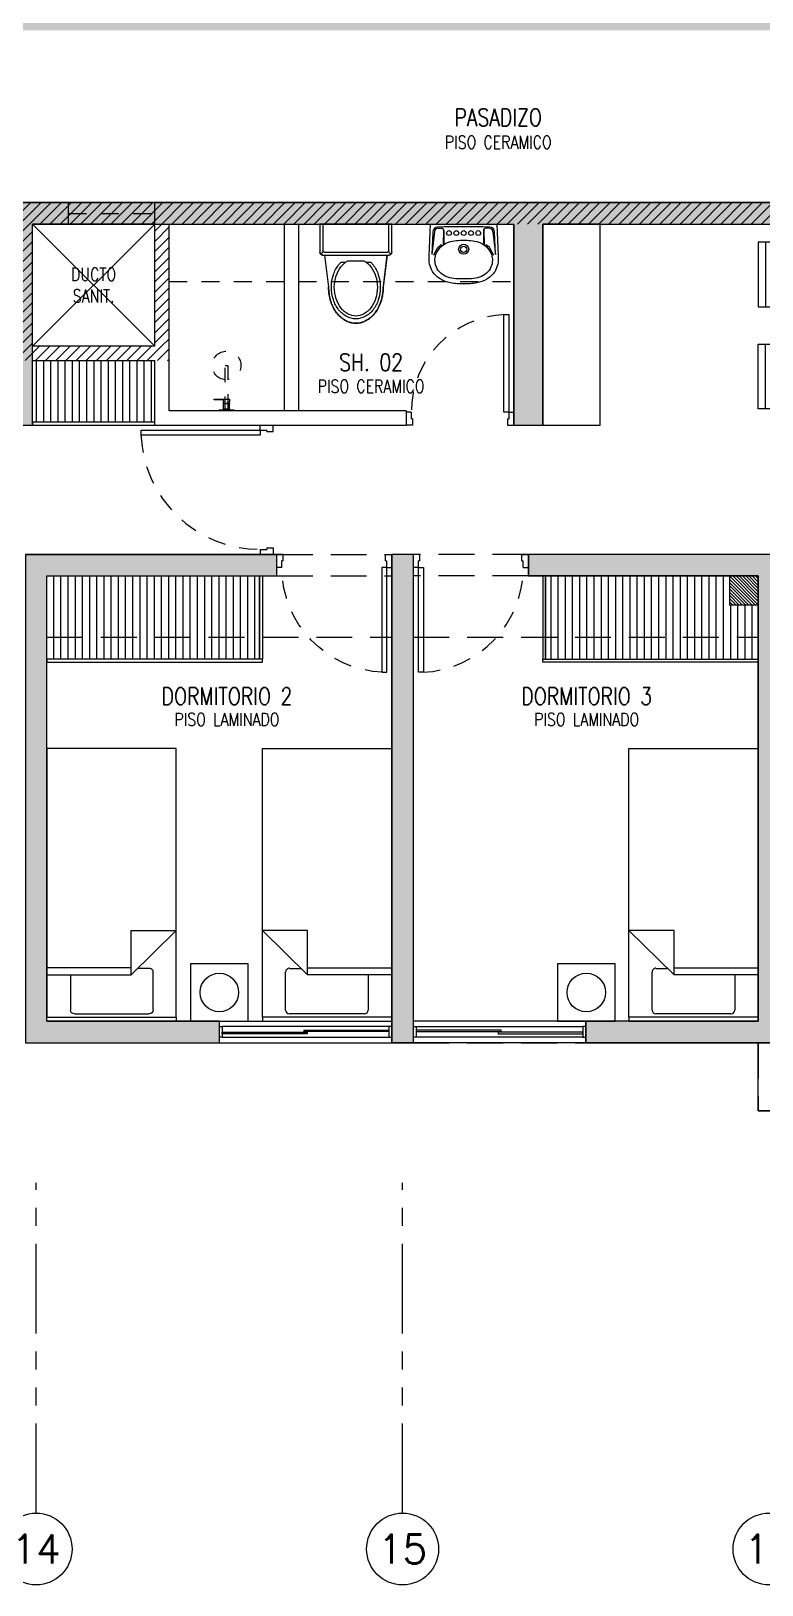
# Model space of a CAD drawing. Header units: millimetres. Extents: x 3765 to 3833, y 1327 to 1657.
# Drawn here: x 3798.36 to 3803.45, y 1403.44 to 1414.26 of the extents above; entities that cross this region are included whole.
import ezdxf
from ezdxf.enums import TextEntityAlignment as Align

# ---------------------------------------------------------------- set-up
doc = ezdxf.new("R2010")
doc.units = ezdxf.units.MM
for name, pattern in [('HIDDEN', [0.375, 0.25, -0.125]), ('HIDDEN2', [0.1875, 0.125, -0.0625]), ('PHANTOM', [63.5, 31.75, -6.35, 6.35, -6.35, 6.35, -6.35]), ('PHANTOM2', [1.25, 0.625, -0.125, 0.125, -0.125, 0.125, -0.125]), ('X-REF_DP_Arquitectura$0$HIDDEN', [0.375, 0.25, -0.125])]:
    doc.linetypes.add(name, pattern=pattern)
doc.layers.get('0').update_dxf_attribs({"color": 251, "lineweight": 9})
for name, color, linetype, lineweight in [('A-EJES', 251, 'PHANTOM', 13), ('A-HATCH', 251, 'Continuous', 13), ('A-LINEAS', 251, 'Continuous', 13), ('A-MOBILIARIO', 251, 'Continuous', 13), ('A-MURO BAJO', 251, 'Continuous', 13), ('A-MUROS', 251, 'Continuous', 13), ('A-PROYECCIONES', 251, 'HIDDEN2', 13), ('A-SANITARIOS', 251, 'Continuous', 13), ('A-TEXTO-ACABADO PISO', 251, 'Continuous', 13), ('A-TEXTO-AMBIENTE', 251, 'Continuous', 13), ('A_20_Estructuras', 251, 'Continuous', 13), ('A_50_TextoAmbiente', 251, 'Continuous', 13), ('A_50_TextoIndicaciones', 251, 'Continuous', 13), ('A_50_Vigas', 251, 'X-REF_DP_Arquitectura$0$HIDDEN', 13), ('A_60_HatchEstructuras', 251, 'Continuous', 13), ('DLP_MOBILIARIO FIJO', 251, 'Continuous', 13), ('MURO CF 120', 251, 'Continuous', 13), ('MURO CF 60', 251, 'Continuous', 13)]:
    doc.layers.add(name, color=color, linetype=linetype, lineweight=lineweight)
doc.styles.add('ROMANS', font='romans.shx', dxfattribs={"width": 0.8})
pattern_1 = [(45, (-21.67, -43.67528), (-0.03535534, 0.03535534), [])]

# ---------------------------------------------------------------- blocks, each defined once
blk = doc.blocks.new('EF-P112')
at = {"layer": 'A_60_HatchEstructuras'}
h = blk.add_hatch(color=256, dxfattribs=at)
h.dxf.hatch_style = 1
h.paths.add_polyline_path([(-19.25, -4.775), (-21.445, -4.775), (-21.445, -4.925), (-21.1, -4.925), (-21.1, -6.325), (-11.7, -6.325), (-11.7, -6.175), (-15.25, -6.175), (-15.25, -4.775), (-15.45, -4.775), (-15.45, -6.175), (-18.35, -6.175), (-18.35, -4.775), (-18.5, -4.775), (-18.5, -6.175), (-20.9, -6.175), (-20.9, -4.925), (-19.25, -4.925)])
h.paths.add_polyline_path([(-21.47, -7.675), (-18.95, -7.675), (-18.95, -9.075), (-18.8, -9.075), (-18.8, -7.675), (-15.45, -7.675), (-15.45, -9.075), (-15.25, -9.075), (-15.25, -7.675), (-11.7, -7.675), (-11.7, -7.525), (-21.67, -7.525), (-21.67, -9.075), (-19.7, -9.075), (-19.7, -8.925), (-21.47, -8.925)])
h = blk.add_hatch(color=256, dxfattribs=at)
h.dxf.hatch_style = 1
h.paths.add_polyline_path([(-17.1, -9.975), (-18.85, -9.975), (-18.85, -13.375), (-17.5, -13.375), (-17.5, -13.225), (-18.7, -13.225), (-18.7, -10.125), (-17.1, -10.125)])
h.paths.add_polyline_path([(-16.15, -9.975), (-16.3, -9.975), (-16.3, -13.375), (-16.15, -13.375)])
h.paths.add_polyline_path([(-13.6, -9.975), (-15.35, -9.975), (-15.35, -10.125), (-13.75, -10.125), (-13.75, -13.225), (-14.95, -13.225), (-14.95, -13.375), (-13.6, -13.375)])
at = {"layer": 'A_20_Estructuras'}
for points in [[(-21.47, -7.675), (-18.95, -7.675), (-18.95, -9.075), (-18.8, -9.075), (-18.8, -7.675), (-15.45, -7.675), (-15.45, -9.075), (-15.25, -9.075), (-15.25, -7.675), (-11.7, -7.675), (-11.7, -7.525), (-21.67, -7.525), (-21.67, -9.075), (-19.7, -9.075), (-19.7, -8.925), (-21.47, -8.925)], [(-17.1, -9.975), (-18.85, -9.975), (-18.85, -13.375), (-17.5, -13.375), (-17.5, -13.225), (-18.7, -13.225), (-18.7, -10.125), (-17.1, -10.125)], [(-16.15, -9.975), (-16.3, -9.975), (-16.3, -13.375), (-16.15, -13.375)], [(-13.6, -9.975), (-15.35, -9.975), (-15.35, -10.125), (-13.75, -10.125), (-13.75, -13.225), (-14.95, -13.225), (-14.95, -13.375), (-13.6, -13.375)]]:
    blk.add_lwpolyline(points, close=True, dxfattribs=at)
at = {"layer": 'A_20_Estructuras', "elevation": 0}
for points in [[(-18.55, -7.675), (-18.55, -7.525)], [(-17.95, -7.675), (-17.95, -7.525)]]:
    blk.add_lwpolyline(points, dxfattribs=at)
at = {"layer": 'A_20_Estructuras', "linetype": 'HIDDEN', "ltscale": 0.5, "elevation": 0}
blk.add_lwpolyline([(-18.55, -7.6), (-17.95, -7.6)], dxfattribs=at)
at = {"layer": 'A_50_Vigas'}
for p, q in [((-16.15, -10.55), (-13.75, -10.55)), ((-17.5, -13.375), (-16.3, -13.375)), ((-16.15, -13.375), (-14.95, -13.375))]:
    blk.add_line(p, q, dxfattribs=at)
at = {"layer": 'A_50_Vigas', "elevation": 0}
for points in [[(-17.95, -8.525), (-17.95, -7.675)], [(-17.95, -8.525), (-18.8, -8.525)]]:
    blk.add_lwpolyline(points, dxfattribs=at)
at = {"layer": 'A_50_Vigas'}
for points in [[(-17.1, -9.975), (-16.3, -9.975)], [(-15.35, -9.975), (-16.15, -9.975)], [(-17.1, -10.125), (-16.3, -10.125)], [(-15.35, -10.125), (-16.15, -10.125)], [(-18.7, -10.55), (-16.3, -10.55)], [(-13.75, -13.375), (-13.75, -13.85), (-10.8, -13.85)]]:
    blk.add_lwpolyline(points, dxfattribs=at)
blk = doc.blocks.new('TEXTO AMBIENTES P10')
at = {"layer": 'A-TEXTO-ACABADO PISO', "char_height": 0.09, "attachment_point": 2, "rotation": 360, "style": 'ROMANS'}
for s, insert in [('PISO CERAMICO', (31.791, -7.06, 0)), ('PISO CERAMICO', (30.906, -8.759)), ('PISO LAMINADO', (29.903, -11.079)), ('PISO LAMINADO', (32.406, -11.079))]:
    blk.add_mtext_dynamic_manual_height_columns(s, width=1.20225, gutter_width=12.5, heights=[0], dxfattribs=dict(at, insert=insert))
at = {"layer": 'A-TEXTO-AMBIENTE', "style": 'ROMANS', "width": 0.8}
for s, p in [('PASADIZO', (31.79, -6.992, 0)), ('SH. 02', (30.906, -8.697, 0)), ('DORMITORIO 2', (29.903, -11.022, 0)), ('DORMITORIO 3', (32.406, -11.022, 0))]:
    blk.add_text(s, height=0.12, dxfattribs=at).set_placement(p, align=Align.CENTER)
blk = doc.blocks.new('Ejes_Torre C')
at = {"layer": 'A-EJES', "linetype": 'PHANTOM2'}
for points in [[(29.925, -2.8), (29.925, -0.5)], [(32.475, -2.8), (32.475, -0.5)]]:
    blk.add_lwpolyline(points, dxfattribs=at)
at = {"layer": 'A-EJES', "linetype": 'Continuous'}
for centre in [(29.925, -3.05), (32.475, -3.05), (35.025, -3.05)]:
    blk.add_circle(centre, 0.25, dxfattribs=at)
at = {"layer": 'A-EJES', "linetype": 'Continuous', "style": 'ROMANS'}
for s, p in [('14', (29.925, -3.05)), ('15', (32.475, -3.05)), ('16', (35.025, -3.05))]:
    blk.add_text(s, height=0.2, dxfattribs=at).set_placement(p, align=Align.MIDDLE_CENTER)
blk = doc.blocks.new('TEXTO DUCTOS PT')
at = {"layer": 'A_50_TextoIndicaciones', "insert": (28.975, -8.1, 0), "char_height": 0.09, "width": 0.4157, "attachment_point": 5, "style": 'ROMANS'}
blk.add_mtext('\\pxsm1,t16;DUCTO SANIT.', dxfattribs=at)
blk = doc.blocks.new('ducha marsano')
at = {"linetype": 'HIDDEN2', "ltscale": 0.5, "extrusion": (-4.9425e-10, -7.91123e-10, -1)}
for p, q in [((-0.01, 0), (0.01, 0)), ((0.01, 0), (0.01, -0.316)), ((-0.02, -0.08), (-0.02, -0.06)), ((0.021, -0.082), (-0.019, -0.082)), ((-0.015, -0.058), (-0.016, -0.058)), ((-0.01, -0.316), (-0.01, 0)), ((0.022, -0.052), (0, -0.052)), ((0.025, -0.082), (0.021, -0.082)), ((0.022, -0.052), (0.022, -0.063)), ((0.022, -0.068), (0.022, -0.077)), ((0.022, -0.077), (0.025, -0.077)), ((0.025, -0.077), (0.077, -0.077)), ((0.077, -0.082), (0.025, -0.082)), ((0.077, -0.077), (0.082, -0.077)), ((0.082, -0.082), (0.077, -0.082)), ((0.082, -0.077), (0.084, -0.077)), ((0.082, -0.077), (0.082, -0.077)), ((0.084, -0.082), (0.082, -0.082)), ((0.082, -0.082), (0.082, -0.082)), ((0.086, -0.078), (0.086, -0.08)), ((0.01, -0.316), (-0.01, -0.316))]:
    blk.add_line(p, q, dxfattribs=at)
for centre, radius, start, end in [((0.019, -0.08), 0.0015, 270, 360), ((0, -0.046), 0.02, 323.9581, 354.9298), ((0, -0.046), 0.02, 185.0702, 195.2705), ((-0.084, -0.078), 0.0015, 90, 180), ((-0.084, -0.08), 0.0015, 180, 270), ((0, -0.316), 0.1, 95.7392, 84.2608)]:
    blk.add_arc(centre, radius, start, end, dxfattribs=at)
at = {"linetype": 'HIDDEN2', "ltscale": 0.5, "extrusion": (-4.94252e-10, -7.91124e-10, -1)}
blk.add_ellipse((0, -0.052), major_axis=(-0.0225, -0.0095), ratio=0.001448, start_param=0.425436, end_param=1.567366, dxfattribs=at)
at = {"linetype": 'HIDDEN2', "ltscale": 0.5}
for points, degree in [([(-0.031, 0), (0, 0), (0.03, 0)], 2), ([(0.03, 0), (0.041, 0), (0.052, 0)], 2), ([(0.052, 0), (0.052, -0.004), (0.052, -0.008)], 2), ([(-0.053, 0), (-0.053, -0.004), (-0.053, -0.008)], 2), ([(-0.053, 0), (-0.042, 0), (-0.031, 0)], 2), ([(-0.053, -0.008), (-0.053, -0.008), (-0.053, -0.008)], 2), ([(0.03, -0.008), (0, -0.008), (-0.031, -0.008)], 2), ([(-0.022, -0.008), (-0.022, -0.009), (-0.022, -0.011)], 2), ([(-0.021, -0.011), (-0.007, -0.011), (0.007, -0.011), (0.021, -0.011)], 3), ([(-0.02, -0.011), (-0.02, -0.029), (-0.02, -0.048)], 2), ([(-0.02, -0.048), (0, -0.048), (0.02, -0.048)], 2), ([(0.02, -0.011), (0.02, -0.029), (0.02, -0.048)], 2), ([(0.022, -0.008), (0.022, -0.009), (0.022, -0.011)], 2)]:
    blk.add_open_spline(points, degree=degree, dxfattribs=at)
for points, weights in [([(-0.053, -0.008), (-0.053, -0.008), (-0.053, -0.008)], [1, 0.990847086912, 0.982266230892]), ([(-0.052, -0.008), (-0.053, -0.008), (-0.053, -0.008)], [1, 0.707106781193, 1]), ([(-0.022, -0.011), (-0.022, -0.011), (-0.021, -0.011)], [1, 0.70710678154, 1]), ([(-0.02, -0.048), (-0.02, -0.048), (-0.02, -0.048)], [1, 0.707106780138, 1]), ([(0.02, -0.048), (0.02, -0.048), (0.02, -0.048)], [1, 0.707106779703, 1]), ([(0.021, -0.011), (0.021, -0.011), (0.021, -0.011)], [1, 0.992411795776, 1]), ([(0.052, -0.008), (0.052, -0.008), (0.052, -0.008)], [1, 0.992411795771, 1])]:
    blk.add_rational_spline(points, weights, degree=2, dxfattribs=at)
for points, knots in [([(-0.031, -0.008), (-0.033, -0.008), (-0.037, -0.008), (-0.042, -0.008), (-0.046, -0.008), (-0.049, -0.008), (-0.051, -0.008), (-0.052, -0.008), (-0.052, -0.008)], [0, 0, 0, 0, 8.104572, 12.495263, 16.885954, 21.276645, 25.667336, 33.771908, 33.771908, 33.771908, 33.771908]), ([(0.022, -0.068), (0.022, -0.068), (0.022, -0.068), (0.022, -0.068), (0.022, -0.068), (0.022, -0.067), (0.022, -0.067), (0.022, -0.066), (0.022, -0.066), (0.022, -0.065), (0.022, -0.065), (0.022, -0.064), (0.022, -0.064), (0.022, -0.063), (0.022, -0.063), (0.022, -0.063), (0.022, -0.063), (0.022, -0.063)], [0.4148436, 0.4148436, 0.4148436, 0.4148436, 0.5185541, 0.5185541, 0.6222645, 0.6222645, 0.7259759, 0.7259759, 0.8296873, 0.8296873, 0.9333987, 0.9333987, 1.03711, 1.03711, 1.1408205, 1.1408205, 1.2445309, 1.2445309, 1.2445309, 1.2445309]), ([(0.052, -0.008), (0.052, -0.008), (0.051, -0.008), (0.049, -0.008), (0.046, -0.008), (0.042, -0.008), (0.037, -0.008), (0.033, -0.008), (0.03, -0.008)], [0, 0, 0, 0, 8.104572, 12.495263, 16.885954, 21.276645, 25.667336, 33.771908, 33.771908, 33.771908, 33.771908])]:
    blk.add_open_spline(points, degree=3, knots=knots, dxfattribs=at)
for points, weights, degree, knots in [([(0.021, -0.011), (0.021, -0.011), (0.021, -0.011), (0.021, -0.011), (0.021, -0.011), (0.022, -0.011), (0.022, -0.011)], [0.918641037743, 0.918640949346, 0.918640860949, 0.918640772552, 0.789223156395, 0.789223156395, 0.918640772552], 3, [0.1238988, 0.1238988, 0.1238988, 0.1238988, 0.1238993, 0.1238993, 0.1238993, 0.78603, 0.78603, 0.78603, 0.78603]), ([(0.052, -0.008), (0.052, -0.008), (0.052, -0.008), (0.052, -0.008), (0.052, -0.008)], [0.918641037749, 0.918640905153, 0.918640772558, 0.724517853988, 0.918640772558], 2, [0.1238988, 0.1238988, 0.1238988, 0.1238993, 0.1238993, 0.7860311, 0.7860311, 0.7860311])]:
    blk.add_rational_spline(points, weights, degree=degree, knots=knots, dxfattribs=at)
blk = doc.blocks.new('1 PLAZA')
for p, q in [((-0.286, -0.322), (-0.286, -0.078)), ((-0.259, -0.051), (0.262, -0.051)), ((0.289, -0.078), (0.289, -0.342)), ((-0.45, -0.322), (0.136, -0.322)), ((0.45, -0.632), (0.136, -0.322)), ((0.136, -0.322), (0.136, -0.632)), ((0.136, -0.371), (-0.45, -0.371)), ((0.262, -0.368), (0.183, -0.368)), ((0.136, -0.632), (0.45, -0.632))]:
    blk.add_line(p, q)
at = {"extrusion": (4.49068e-08, -3.60286e-08, 1), "elevation": 0}
blk.add_lwpolyline([(-0.45, -0.029), (0.45, -0.029), (0.45, 0), (-0.45, 0)], close=True, dxfattribs=at)
blk.add_lwpolyline([(-0.45, -1.9), (-0.45, -0.029), (0.45, -0.029), (0.45, -1.9)], close=True)
for centre, start, end in [((-0.259, -0.078), 90, 180), ((0.262, -0.078), 0, 90), ((0.262, -0.342), 270, 0)]:
    blk.add_arc(centre, 0.0267, start, end)
blk = doc.blocks.new('VELADOR')
blk.add_lwpolyline([(0, 0.4), (0, 0), (0.4, 0), (0.4, 0.4)], close=True)
blk.add_circle((0.2, 0.2), 0.134)
blk = doc.blocks.new('SIFON JET_PLANTA')
for p, q in [((-0.215, 0.218, 0), (-0.44, 0.19, 0)), ((-0.215, -0.23, 0), (-0.215, 0.23, 0)), ((-0.209, 0.244, 0), (-0.192, 0.227, 0)), ((-0.195, 0.25, 0), (0, 0.25, 0)), ((-0.195, -0.22, 0), (-0.195, 0.22, 0)), ((-0.185, 0.23, 0), (0, 0.23, 0)), ((0, 0.25, 0), (0, -0.25, 0)), ((-0.265, 0.072, 0), (-0.265, 0.103, 0)), ((-0.255, -0.056, 0), (-0.255, 0.056, 0)), ((-0.265, -0.103, 0), (-0.265, -0.072, 0)), ((-0.215, -0.218, 0), (-0.44, -0.19, 0)), ((-0.209, -0.244, 0), (-0.192, -0.227, 0)), ((0, -0.25, 0), (-0.195, -0.25, 0)), ((0, -0.23, 0), (-0.185, -0.23, 0))]:
    blk.add_line(p, q)
at = {"extrusion": (-2.64698e-23, 6.61744e-24, -1)}
for p, q in [((-0.432, 0.191, 0), (-0.215, 0.218, 0)), ((-0.215, 0.232, 0), (-0.214, 0.236, 0)), ((-0.215, 0.228, 0), (-0.215, 0.232, 0)), ((-0.215, 0.223, 0), (-0.215, 0.228, 0)), ((-0.215, 0.218, 0), (-0.215, 0.223, 0)), ((-0.214, 0.236, 0), (-0.213, 0.239, 0)), ((-0.213, 0.239, 0), (-0.211, 0.242, 0)), ((-0.211, 0.242, 0), (-0.209, 0.244, 0)), ((-0.209, 0.244, 0), (-0.208, 0.245, 0)), ((-0.208, 0.245, 0), (-0.205, 0.247, 0)), ((-0.205, 0.247, 0), (-0.201, 0.249, 0)), ((-0.201, 0.249, 0), (-0.195, 0.25, 0)), ((-0.195, 0.25, 0), (-0.195, 0.25, 0)), ((-0.195, 0.25, 0), (-0.161, 0.25, 0)), ((-0.161, 0.25, 0), (-0.097, 0.25, 0)), ((-0.097, 0.25, 0), (-0.032, 0.25, 0)), ((-0.032, 0.25, 0), (0, 0.25, 0)), ((0, 0.25, 0), (0, -0.25, 0)), ((-0.645, 0.108, 0), (-0.639, 0.115, 0)), ((-0.639, 0.115, 0), (-0.633, 0.121, 0)), ((-0.633, 0.121, 0), (-0.63, 0.123, 0)), ((-0.63, 0.123, 0), (-0.625, 0.128, 0)), ((-0.625, 0.128, 0), (-0.621, 0.131, 0)), ((-0.621, 0.131, 0), (-0.617, 0.134, 0)), ((-0.617, 0.134, 0), (-0.611, 0.139, 0)), ((-0.611, 0.139, 0), (-0.606, 0.142, 0)), ((-0.606, 0.142, 0), (-0.6, 0.146, 0)), ((-0.6, 0.146, 0), (-0.596, 0.148, 0)), ((-0.596, 0.148, 0), (-0.591, 0.152, 0)), ((-0.591, 0.152, 0), (-0.586, 0.154, 0)), ((-0.586, 0.154, 0), (-0.579, 0.158, 0)), ((-0.579, 0.158, 0), (-0.569, 0.163, 0)), ((-0.569, 0.163, 0), (-0.552, 0.17, 0)), ((-0.552, 0.17, 0), (-0.546, 0.172, 0)), ((-0.546, 0.172, 0), (-0.538, 0.175, 0)), ((-0.538, 0.175, 0), (-0.535, 0.176, 0)), ((-0.535, 0.176, 0), (-0.526, 0.178, 0)), ((-0.526, 0.178, 0), (-0.522, 0.18, 0)), ((-0.522, 0.18, 0), (-0.515, 0.181, 0)), ((-0.515, 0.181, 0), (-0.508, 0.183, 0)), ((-0.508, 0.183, 0), (-0.502, 0.184, 0)), ((-0.502, 0.184, 0), (-0.486, 0.187, 0)), ((-0.486, 0.187, 0), (-0.476, 0.188, 0)), ((-0.476, 0.188, 0), (-0.473, 0.188, 0)), ((-0.473, 0.188, 0), (-0.464, 0.189, 0)), ((-0.464, 0.189, 0), (-0.455, 0.19, 0)), ((-0.455, 0.19, 0), (-0.449, 0.19, 0)), ((-0.449, 0.19, 0), (-0.44, 0.19, 0)), ((-0.44, 0.19, 0), (-0.432, 0.191, 0)), ((-0.69, 0.01, 0), (-0.689, 0.014, 0)), ((-0.69, 0.004, 0), (-0.69, 0.01, 0)), ((-0.69, 0, 0), (-0.69, 0.004, 0)), ((-0.689, 0.019, 0), (-0.688, 0.024, 0)), ((-0.689, 0.014, 0), (-0.689, 0.019, 0)), ((-0.688, 0.024, 0), (-0.687, 0.028, 0)), ((-0.688, 0.024, 0), (-0.688, 0.024, 0)), ((-0.687, 0.031, 0), (-0.685, 0.036, 0)), ((-0.687, 0.028, 0), (-0.687, 0.031, 0)), ((-0.685, 0.036, 0), (-0.684, 0.042, 0)), ((-0.685, 0.036, 0), (-0.685, 0.036, 0)), ((-0.684, 0.042, 0), (-0.682, 0.048, 0)), ((-0.684, 0.042, 0), (-0.684, 0.042, 0)), ((-0.682, 0.048, 0), (-0.68, 0.052, 0)), ((-0.68, 0.052, 0), (-0.679, 0.055, 0)), ((-0.679, 0.055, 0), (-0.678, 0.058, 0)), ((-0.678, 0.058, 0), (-0.674, 0.066, 0)), ((-0.674, 0.066, 0), (-0.672, 0.07, 0)), ((-0.674, 0.066, 0), (-0.674, 0.066, 0)), ((-0.672, 0.07, 0), (-0.671, 0.073, 0)), ((-0.671, 0.073, 0), (-0.669, 0.076, 0)), ((-0.669, 0.076, 0), (-0.667, 0.078, 0)), ((-0.667, 0.078, 0), (-0.665, 0.082, 0)), ((-0.665, 0.082, 0), (-0.663, 0.085, 0)), ((-0.663, 0.085, 0), (-0.661, 0.088, 0)), ((-0.661, 0.088, 0), (-0.657, 0.094, 0)), ((-0.657, 0.094, 0), (-0.653, 0.098, 0)), ((-0.657, 0.094, 0), (-0.657, 0.094, 0)), ((-0.653, 0.098, 0), (-0.65, 0.102, 0)), ((-0.653, 0.098, 0), (-0.653, 0.098, 0)), ((-0.65, 0.102, 0), (-0.645, 0.108, 0)), ((-0.69, -0.007, 0), (-0.69, 0, 0)), ((-0.69, -0.011, 0), (-0.69, -0.007, 0)), ((-0.689, -0.016, 0), (-0.69, -0.011, 0)), ((-0.688, -0.023, 0), (-0.689, -0.016, 0)), ((-0.688, -0.026, 0), (-0.688, -0.023, 0)), ((-0.687, -0.03, 0), (-0.688, -0.026, 0)), ((-0.686, -0.032, 0), (-0.687, -0.03, 0)), ((-0.685, -0.036, 0), (-0.686, -0.032, 0)), ((-0.684, -0.042, 0), (-0.685, -0.036, 0)), ((-0.683, -0.046, 0), (-0.684, -0.042, 0)), ((-0.681, -0.049, 0), (-0.683, -0.046, 0)), ((-0.68, -0.052, 0), (-0.681, -0.049, 0)), ((-0.679, -0.055, 0), (-0.68, -0.052, 0)), ((-0.678, -0.058, 0), (-0.679, -0.055, 0)), ((-0.677, -0.06, 0), (-0.678, -0.058, 0)), ((-0.675, -0.064, 0), (-0.677, -0.06, 0)), ((-0.672, -0.07, 0), (-0.675, -0.064, 0)), ((-0.671, -0.073, 0), (-0.672, -0.07, 0)), ((-0.668, -0.077, 0), (-0.671, -0.073, 0)), ((-0.665, -0.083, 0), (-0.668, -0.077, 0)), ((-0.662, -0.086, 0), (-0.665, -0.083, 0)), ((-0.66, -0.09, 0), (-0.662, -0.086, 0)), ((-0.655, -0.096, 0), (-0.66, -0.09, 0)), ((-0.649, -0.103, 0), (-0.655, -0.096, 0)), ((-0.646, -0.107, 0), (-0.649, -0.103, 0)), ((-0.64, -0.114, 0), (-0.646, -0.107, 0)), ((-0.638, -0.116, 0), (-0.64, -0.114, 0)), ((-0.635, -0.119, 0), (-0.638, -0.116, 0)), ((-0.634, -0.12, 0), (-0.635, -0.119, 0)), ((-0.635, -0.119, 0), (-0.635, -0.119, 0)), ((-0.632, -0.122, 0), (-0.634, -0.12, 0)), ((-0.63, -0.123, 0), (-0.632, -0.122, 0)), ((-0.632, -0.122, 0), (-0.632, -0.122, 0)), ((-0.629, -0.124, 0), (-0.63, -0.123, 0)), ((-0.628, -0.125, 0), (-0.629, -0.124, 0)), ((-0.626, -0.127, 0), (-0.628, -0.125, 0)), ((-0.625, -0.128, 0), (-0.626, -0.127, 0)), ((-0.623, -0.129, 0), (-0.625, -0.128, 0)), ((-0.625, -0.128, 0), (-0.625, -0.128, 0)), ((-0.622, -0.13, 0), (-0.623, -0.129, 0)), ((-0.621, -0.131, 0), (-0.622, -0.13, 0)), ((-0.62, -0.132, 0), (-0.621, -0.131, 0)), ((-0.619, -0.132, 0), (-0.62, -0.132, 0)), ((-0.618, -0.133, 0), (-0.619, -0.132, 0)), ((-0.617, -0.134, 0), (-0.618, -0.133, 0)), ((-0.615, -0.135, 0), (-0.617, -0.134, 0)), ((-0.614, -0.136, 0), (-0.615, -0.135, 0)), ((-0.612, -0.138, 0), (-0.614, -0.136, 0)), ((-0.609, -0.14, 0), (-0.612, -0.138, 0)), ((-0.607, -0.141, 0), (-0.609, -0.14, 0)), ((-0.606, -0.142, 0), (-0.607, -0.141, 0)), ((-0.604, -0.143, 0), (-0.606, -0.142, 0)), ((-0.602, -0.145, 0), (-0.604, -0.143, 0)), ((-0.6, -0.146, 0), (-0.602, -0.145, 0)), ((-0.599, -0.147, 0), (-0.6, -0.146, 0)), ((-0.596, -0.148, 0), (-0.599, -0.147, 0)), ((-0.595, -0.149, 0), (-0.596, -0.148, 0)), ((-0.594, -0.15, 0), (-0.595, -0.149, 0)), ((-0.592, -0.151, 0), (-0.594, -0.15, 0)), ((-0.59, -0.152, 0), (-0.592, -0.151, 0)), ((-0.587, -0.154, 0), (-0.59, -0.152, 0)), ((-0.583, -0.156, 0), (-0.587, -0.154, 0)), ((-0.578, -0.159, 0), (-0.583, -0.156, 0)), ((-0.576, -0.16, 0), (-0.578, -0.159, 0)), ((-0.574, -0.161, 0), (-0.576, -0.16, 0)), ((-0.57, -0.163, 0), (-0.574, -0.161, 0)), ((-0.568, -0.164, 0), (-0.57, -0.163, 0)), ((-0.566, -0.164, 0), (-0.568, -0.164, 0)), ((-0.564, -0.165, 0), (-0.566, -0.164, 0)), ((-0.561, -0.166, 0), (-0.564, -0.165, 0)), ((-0.56, -0.167, 0), (-0.561, -0.166, 0)), ((-0.557, -0.168, 0), (-0.56, -0.167, 0)), ((-0.554, -0.169, 0), (-0.557, -0.168, 0)), ((-0.551, -0.171, 0), (-0.554, -0.169, 0)), ((-0.549, -0.171, 0), (-0.551, -0.171, 0)), ((-0.546, -0.172, 0), (-0.549, -0.171, 0)), ((-0.545, -0.173, 0), (-0.546, -0.172, 0)), ((-0.543, -0.173, 0), (-0.545, -0.173, 0)), ((-0.541, -0.174, 0), (-0.543, -0.173, 0)), ((-0.538, -0.175, 0), (-0.541, -0.174, 0)), ((-0.535, -0.176, 0), (-0.538, -0.175, 0)), ((-0.538, -0.175, 0), (-0.538, -0.175, 0)), ((-0.532, -0.177, 0), (-0.535, -0.176, 0)), ((-0.53, -0.178, 0), (-0.532, -0.177, 0)), ((-0.527, -0.178, 0), (-0.53, -0.178, 0)), ((-0.524, -0.179, 0), (-0.527, -0.178, 0)), ((-0.527, -0.178, 0), (-0.527, -0.178, 0)), ((-0.522, -0.18, 0), (-0.524, -0.179, 0)), ((-0.518, -0.181, 0), (-0.522, -0.18, 0)), ((-0.515, -0.181, 0), (-0.518, -0.181, 0)), ((-0.512, -0.182, 0), (-0.515, -0.181, 0)), ((-0.509, -0.183, 0), (-0.512, -0.182, 0)), ((-0.507, -0.183, 0), (-0.509, -0.183, 0)), ((-0.502, -0.184, 0), (-0.507, -0.183, 0)), ((-0.497, -0.185, 0), (-0.502, -0.184, 0)), ((-0.495, -0.185, 0), (-0.497, -0.185, 0)), ((-0.497, -0.185, 0), (-0.497, -0.185, 0)), ((-0.494, -0.186, 0), (-0.495, -0.185, 0)), ((-0.492, -0.186, 0), (-0.494, -0.186, 0)), ((-0.488, -0.186, 0), (-0.492, -0.186, 0)), ((-0.486, -0.187, 0), (-0.488, -0.186, 0)), ((-0.482, -0.187, 0), (-0.486, -0.187, 0)), ((-0.481, -0.187, 0), (-0.482, -0.187, 0)), ((-0.478, -0.188, 0), (-0.481, -0.187, 0)), ((-0.476, -0.188, 0), (-0.478, -0.188, 0)), ((-0.473, -0.188, 0), (-0.476, -0.188, 0)), ((-0.469, -0.189, 0), (-0.473, -0.188, 0)), ((-0.465, -0.189, 0), (-0.469, -0.189, 0)), ((-0.464, -0.189, 0), (-0.465, -0.189, 0)), ((-0.465, -0.189, 0), (-0.465, -0.189, 0)), ((-0.462, -0.189, 0), (-0.464, -0.189, 0)), ((-0.459, -0.189, 0), (-0.462, -0.189, 0)), ((-0.457, -0.19, 0), (-0.459, -0.189, 0)), ((-0.455, -0.19, 0), (-0.457, -0.19, 0)), ((-0.452, -0.19, 0), (-0.455, -0.19, 0)), ((-0.449, -0.19, 0), (-0.452, -0.19, 0)), ((-0.447, -0.19, 0), (-0.449, -0.19, 0)), ((-0.443, -0.19, 0), (-0.447, -0.19, 0)), ((-0.44, -0.19, 0), (-0.443, -0.19, 0)), ((-0.215, -0.218, 0), (-0.44, -0.19, 0)), ((-0.215, -0.227, 0), (-0.215, -0.218, 0)), ((-0.215, -0.23, 0), (-0.215, -0.227, 0)), ((-0.215, -0.233, 0), (-0.215, -0.23, 0)), ((-0.214, -0.237, 0), (-0.215, -0.233, 0)), ((-0.213, -0.239, 0), (-0.214, -0.237, 0)), ((-0.214, -0.237, 0), (-0.214, -0.237, 0)), ((-0.211, -0.242, 0), (-0.213, -0.239, 0)), ((-0.213, -0.239, 0), (-0.213, -0.239, 0)), ((-0.209, -0.244, 0), (-0.211, -0.242, 0)), ((-0.211, -0.242, 0), (-0.211, -0.242, 0)), ((-0.211, -0.242, 0), (-0.211, -0.242, 0)), ((-0.207, -0.246, 0), (-0.209, -0.244, 0)), ((-0.209, -0.244, 0), (-0.209, -0.244, 0)), ((-0.209, -0.244, 0), (-0.209, -0.244, 0)), ((-0.203, -0.248, 0), (-0.207, -0.246, 0)), ((-0.207, -0.246, 0), (-0.207, -0.246, 0)), ((-0.2, -0.249, 0), (-0.203, -0.248, 0)), ((-0.203, -0.248, 0), (-0.203, -0.248, 0)), ((-0.195, -0.25, 0), (-0.2, -0.249, 0)), ((0, -0.25, 0), (-0.195, -0.25, 0))]:
    blk.add_line(p, q, dxfattribs=at)
at = {"elevation": 0}
for points in [[(-0.265, 0.103, 0.0362), (-0.284, 0.12, 0.08725), (-0.353, 0.156, 0.077598), (-0.44, 0.17, 0.077598), (-0.527, 0.156, 0.08725), (-0.596, 0.12, 0.105601), (-0.644, 0.063, 0.12364), (-0.66, 0, 0.12364), (-0.644, -0.063, 0.105601), (-0.596, -0.12, 0.08725), (-0.527, -0.156, 0.077598), (-0.44, -0.17, 0.077598)], [(-0.255, 0.056, 0.100268), (-0.297, 0.104, 0.08725), (-0.36, 0.137, 0.077598), (-0.44, 0.15, 0.077598), (-0.52, 0.137, 0.08725), (-0.583, 0.104, 0.105601), (-0.627, 0.053, 0.12364), (-0.64, 0, 0.12364), (-0.627, -0.053, 0.105601), (-0.583, -0.104, 0.08725), (-0.52, -0.137, 0.077598), (-0.44, -0.15, 0.077598)], [(-0.44, -0.15, 0.077598), (-0.36, -0.137, 0.08725), (-0.297, -0.104, 0.100268), (-0.255, -0.056, 0.12364)], [(-0.44, -0.17, 0.077598), (-0.353, -0.156, 0.08725), (-0.284, -0.12, 0.0362), (-0.265, -0.103, 0.12364)]]:
    blk.add_lwpolyline(points, format="xyb", dxfattribs=at)
for centre, radius, start, end in [((-0.195, 0.23, 0), 0.02, 90, 180), ((-0.185, 0.22, 0), 0.01, 90, 180), ((-0.494, -0.027, 0), 0.203, 127.2348, 151.4088), ((-0.461, -0.07, 0), 0.257, 107.4741, 127.2348), ((-0.44, -0.138, 0), 0.328, 90, 107.4741), ((-0.544, 0, 0), 0.146, 151.4088, 180), ((-0.544, 0, 0), 0.146, 180, 208.5912), ((-0.494, 0.027, 0), 0.203, 208.5912, 232.7652), ((-0.461, 0.07, 0), 0.257, 232.7652, 252.5259), ((-0.44, 0.138, 0), 0.328, 252.5259, 270), ((-0.195, -0.23, 0), 0.02, 180, 270), ((-0.185, -0.22, 0), 0.01, 180, 270)]:
    blk.add_arc(centre, radius, start, end)
blk = doc.blocks.new('A$C72FD42DB')
for p, q in [((0.325, 1.4, 0), (1.225, 1.4, 0)), ((0.325, 0), (0.325, 1.4, 0)), ((1.225, 0), (1.225, 1.4, 0)), ((0.325, 0), (1.225, 0))]:
    blk.add_line(p, q)
for points in [[(0.325, 1.285), (0.075, 1.285), (0.075, 0.835), (0.325, 0.835)], [(0.125, 1.285), (0.125, 0.835)], [(1.225, 1.285), (1.475, 1.285), (1.475, 0.835), (1.225, 0.835)], [(1.425, 1.285), (1.425, 0.835)], [(0.325, 0.125), (0.075, 0.125), (0.075, 0.575), (0.325, 0.575)], [(0.125, 0.125), (0.125, 0.575)], [(1.225, 0.125), (1.475, 0.125), (1.475, 0.575), (1.225, 0.575)], [(1.425, 0.125), (1.425, 0.575)]]:
    blk.add_lwpolyline(points)
blk = doc.blocks.new('*U86')
for p, q in [((0.01, 0.855), (0.01, 0.9)), ((0.1, 0.865), (0.1, 0.9)), ((0.055, 0.855), (0.01, 0.855)), ((0.1, 0.865), (0.055, 0.865)), ((0.055, 0.855), (0.055, 0.865)), ((0.055, 0.045), (0.01, 0.045)), ((0.01, 0.045), (0.01, 0)), ((0.055, 0.045), (0.055, 0.035)), ((0.1, 0.035), (0.055, 0.035)), ((0.1, 0.035), (0.1, 0))]:
    blk.add_line(p, q)
blk.add_lwpolyline([(0.93, 0.07), (0.93, 0.035), (0.1, 0.035), (0.1, 0.07)], close=True)
at = {"color": 7, "linetype": 'HIDDEN2'}
blk.add_arc((0.1, 0.034), 0.831, 2.2301, 89.9672, dxfattribs=at)
blk = doc.blocks.new('*U87')
for p, q in [((0.01, 0.755), (0.01, 0.8)), ((0.1, 0.765), (0.055, 0.765)), ((0.055, 0.755), (0.055, 0.765)), ((0.1, 0.765), (0.1, 0.8)), ((0.055, 0.755), (0.01, 0.755)), ((0.055, 0.045), (0.01, 0.045)), ((0.01, 0.045), (0.01, 0)), ((0.055, 0.045), (0.055, 0.035)), ((0.1, 0.035), (0.055, 0.035)), ((0.1, 0.035), (0.1, 0))]:
    blk.add_line(p, q)
blk.add_lwpolyline([(0.83, 0.07), (0.83, 0.035), (0.1, 0.035), (0.1, 0.07)], close=True)
at = {"color": 7, "linetype": 'HIDDEN2'}
blk.add_arc((0.1, 0.034), 0.731, 2.2301, 89.9672, dxfattribs=at)
blk = doc.blocks.new('VP.120')
at = {"layer": 'A-MURO BAJO', "color": 8}
for p, q in [((0, 0), (1.2, 0)), ((0, -0.15), (1.2, -0.15))]:
    blk.add_line(p, q, dxfattribs=at)
at = {"layer": 'DLP_MOBILIARIO FIJO', "color": 8}
for p, q in [((0.02, -0.038), (1.18, -0.038)), ((1.18, -0.113), (0.02, -0.113))]:
    blk.add_line(p, q, dxfattribs=at)
for points in [[(0, -0.113), (0.02, -0.113), (0.02, -0.038), (0, -0.038)], [(1.2, -0.113), (1.18, -0.113), (1.18, -0.038), (1.2, -0.038)]]:
    blk.add_lwpolyline(points, close=True, dxfattribs=at)
at = {"layer": 'DLP_MOBILIARIO FIJO', "color": 8, "elevation": 0}
for points in [[(0.61, -0.063), (0.02, -0.063), (0.02, -0.073), (0.61, -0.073)], [(0.59, -0.088), (1.18, -0.088), (1.18, -0.078), (0.59, -0.078)]]:
    blk.add_lwpolyline(points, close=True, dxfattribs=at)
blk = doc.blocks.new('*U109')
for p, q in [((0.01, 0.705), (0.01, 0.75)), ((0.055, 0.705), (0.01, 0.705)), ((0.1, 0.715), (0.055, 0.715)), ((0.055, 0.705), (0.055, 0.715)), ((0.1, 0.715), (0.1, 0.75)), ((0.055, 0.045), (0.01, 0.045)), ((0.01, 0.045), (0.01, 0)), ((0.055, 0.045), (0.055, 0.035)), ((0.1, 0.035), (0.055, 0.035)), ((0.1, 0.035), (0.1, 0))]:
    blk.add_line(p, q)
blk.add_lwpolyline([(0.78, 0.07), (0.78, 0.035), (0.1, 0.035), (0.1, 0.07)], close=True)
at = {"color": 7, "linetype": 'HIDDEN2'}
blk.add_arc((0.1, 0.034), 0.681, 2.2301, 89.9672, dxfattribs=at)
blk = doc.blocks.new('BOWL-ITALGRIF_VARADERO_01')
for p, q in [((-0.203, -0.197), (-0.221, -0.038)), ((0.203, -0.197), (0.221, -0.038)), ((-0.14, -0.208), (-0.142, -0.108)), ((-0.137, -0.205), (-0.137, -0.112)), ((0.138, -0.205), (0.138, -0.112)), ((0.14, -0.208), (0.142, -0.108)), ((-0.175, -0.222), (-0.154, -0.222)), ((0.175, -0.222), (0.154, -0.222))]:
    blk.add_line(p, q)
for points in [[(-0.092, 0.159, -0.02989), (-0.046, 0.165, -0.007822), (0.046, 0.165, -0.02989), (0.092, 0.159, -0.091737), (0.16, 0.134, -0.112496), (0.218, 0.079, -0.147885), (0.24, -0.026), (0.23, -0.25), (-0.23, -0.25), (-0.24, -0.026, -0.147885), (-0.218, 0.079, -0.112496), (-0.16, 0.134, -0.091737)], [(-0.05, -0.136, -0.062677), (-0.105, -0.125, -0.110639), (-0.158, -0.091, -0.120976), (-0.195, -0.034, -0.061198), (-0.2, 0, -0.21707), (-0.159, 0.092, -0.174983), (-0.055, 0.13, -0.010618), (0, 0.131, -0.010618), (0.055, 0.13, -0.174983), (0.159, 0.092, -0.21707), (0.2, 0, -0.061198), (0.195, -0.034, -0.120976), (0.158, -0.091, -0.110639), (0.105, -0.125, -0.062677), (0.05, -0.136, -0.017583), (0, -0.138, -0.017583)]]:
    blk.add_lwpolyline(points, format="xyb", close=True)
for points in [[(-0.222, -0.038), (-0.214, -0.195, 0.390823), (-0.181, -0.229, 0.017524), (0.181, -0.229, 0.390823), (0.214, -0.195), (0.222, -0.038)], [(-0.207, -0.035, 0.005), (-0.206, -0.038, 0.121292), (-0.166, -0.1, 0.007977), (-0.162, -0.103)], [(0.207, -0.035, -0.005), (0.206, -0.038, -0.121292), (0.166, -0.1, -0.007977), (0.162, -0.103)]]:
    blk.add_lwpolyline(points, format="xyb")
for centre, radius in [((0, -0.075), 0.035), ((0, -0.075), 0.0215), ((-0.101, -0.188), 0.0165), ((-0.051, -0.188), 0.0165), ((0, -0.188), 0.0165), ((0.051, -0.188), 0.0165), ((0.102, -0.188), 0.0165)]:
    blk.add_circle(centre, radius)
for centre, radius, start, end in [((-0.158, -0.099), 0.006, 226.6431, 46.6431), ((-0.14, -0.108), 0.002, 54.3619, 181.1374), ((0.14, -0.108), 0.002, 358.8626, 125.6381), ((0.158, -0.099), 0.006, 133.3569, 313.3569), ((-0.175, -0.194), 0.028, 186.3111, 270), ((-0.154, -0.205), 0.017, 270, 0), ((-0.154, -0.208), 0.014, 270, 1.1374), ((-0.135, -0.112), 0.002, 56.7109, 180), ((0.105, -0.125), 9.094947017729287e-16, 0, 217.6714), ((0.136, -0.112), 0.002, 0, 123.2891), ((0.155, -0.205), 0.017, 180, 270), ((0.154, -0.208), 0.014, 178.8626, 270), ((0.175, -0.194), 0.028, 270, 353.6889)]:
    blk.add_arc(centre, radius, start, end)
blk = doc.blocks.new('DPTO 75_D11')
at = {"layer": 'A-HATCH'}
h = blk.add_hatch(dxfattribs=at)
h.set_pattern_fill('ANSI31', color=256, scale=0.005, angle=180)
h.set_pattern_definition([(225, (-40.7297, 30.32208), (0.01122532, -0.01122532), [])])
h.paths.add_polyline_path([(2.95, -2.8), (3.15, -2.8), (3.15, -2.6), (2.95, -2.6)])
at = {"layer": 'DLP_MOBILIARIO FIJO'}
h = blk.add_hatch(dxfattribs=at)
h.set_pattern_fill('_USER', color=8, scale=0.05, angle=450, pattern_type=0)
h.set_pattern_definition([(90, (7.200004, -1.15), (-0.05, 2e-17), [])])
h.paths.add_polyline_path([(8, -1.1), (7.15, -1.1), (7.15, -1.53), (8, -1.53)])
h = blk.add_hatch(dxfattribs=at)
h.set_pattern_fill('_USER', color=8, scale=0.05, angle=450, pattern_type=0)
h.set_pattern_definition([(90, (-36.53, -24.655036), (-0.05, 2e-17), [])])
h.paths.add_polyline_path([(2.95, -3.18), (2.95, -2.8), (3.15, -2.8), (3.15, -2.6), (4.43, -2.6), (4.43, -3.18)])
h = blk.add_hatch(dxfattribs=at)
h.set_pattern_fill('_USER', color=8, scale=0.05, angle=450, pattern_type=0)
h.set_pattern_definition([(90, (-38.52, -24.655035), (-0.05, 2e-17), [])])
h.paths.add_polyline_path([(7.9, -2.6), (6.42, -2.6), (6.42, -3.18), (7.9, -3.18)])
at = {"layer": 'A-LINEAS'}
for p, q in [((7.15, -0.15, 0), (8, -1, 0)), ((7.15, -1, 0), (8, -0.15, 0))]:
    blk.add_line(p, q, dxfattribs=at)
at = {"layer": 'A-MURO BAJO'}
for p, q in [((6.15, -0.15, 0), (6.15, -1.45, 0)), ((6.25, -0.15, 0), (6.25, -1.45, 0))]:
    blk.add_line(p, q, dxfattribs=at)
at = {"layer": 'A-MURO BAJO', "color": 4}
blk.add_line((2.95, -6.325, 0), (2.95, -5.85, 0), dxfattribs=at)
at = {"layer": 'A-MURO BAJO', "elevation": 0}
blk.add_lwpolyline([(4.45, -1.55), (4.05, -1.55), (4.05, -0.15), (4.45, -0.15)], close=True, dxfattribs=at)
at = {"layer": 'A-MURO BAJO', "color": 4, "elevation": 0}
blk.add_lwpolyline([(0, -6.325), (2.95, -6.325)], dxfattribs=at)
at = {"layer": 'A-MUROS'}
for p, q in [((10.9, 0), (0.9, 0)), ((4.45, -0.15), (0.9, -0.15)), ((4.45, -1.55), (4.45, -0.15)), ((7.05, -0.15), (4.65, -0.15)), ((4.65, -1.55), (4.65, -0.15)), ((7.05, -1.45), (7.05, -0.15)), ((7.15, -1), (7.15, -0.15)), ((7.15, -0.15), (8, -0.15)), ((8, -1), (8, -0.15)), ((7.15, -1), (8, -1)), ((7.15, -1.55), (7.15, -1.1)), ((8, -1.1), (7.15, -1.1)), ((8, -1.55), (8, -1.1)), ((5.4, -1.45), (7.05, -1.45)), ((5.4, -1.45), (5.4, -1.55)), ((4.65, -1.55), (4.45, -1.55)), ((7.15, -1.55), (5.4, -1.55)), ((8.15, -1.55), (8, -1.55)), ((2.8, -2.45), (4.55, -2.45)), ((4.55, -2.6), (4.55, -2.45)), ((5.35, -5.85), (5.35, -2.45)), ((5.35, -2.45), (5.5, -2.45)), ((5.5, -5.85), (5.5, -2.45)), ((6.3, -2.6), (6.3, -2.45)), ((8.05, -2.45), (6.3, -2.45)), ((3.15, -2.6), (4.55, -2.6)), ((3.15, -2.6), (3.15, -2.8)), ((7.9, -2.6), (6.3, -2.6)), ((7.9, -5.7), (7.9, -2.6)), ((2.95, -5.7), (2.95, -2.8)), ((3.15, -2.8), (2.95, -2.8)), ((2.95, -5.7), (4.15, -5.7)), ((4.15, -5.85), (4.15, -5.7)), ((6.7, -5.85), (6.7, -5.7)), ((7.9, -5.7), (6.7, -5.7)), ((2.8, -5.85), (4.15, -5.85)), ((5.35, -5.85), (5.5, -5.85)), ((8.05, -5.85), (6.7, -5.85))]:
    blk.add_line(p, q, dxfattribs=at)
at = {"layer": 'A-PROYECCIONES'}
blk.add_line((7.05, -0.55), (4.65, -0.55), dxfattribs=at)
at = {"layer": 'DLP_MOBILIARIO FIJO', "elevation": 0}
for points in [[(7.15, -1.55), (7.15, -1.53), (8, -1.53), (8, -1.55)], [(4.43, -2.6), (4.45, -2.6), (4.45, -3.18), (4.43, -3.18)], [(6.42, -2.6), (6.4, -2.6), (6.4, -3.18), (6.42, -3.18)], [(4.45, -3.2), (4.45, -3.18), (2.95, -3.18), (2.95, -3.2)], [(6.4, -3.2), (6.4, -3.18), (7.9, -3.18), (7.9, -3.2)]]:
    blk.add_lwpolyline(points, close=True, dxfattribs=at)
at = {"layer": 'DLP_MOBILIARIO FIJO', "color": 8}
blk.add_lwpolyline([(2.95, -2.6), (4.43, -2.6), (4.43, -3.18), (2.95, -3.18)], close=True, dxfattribs=at)
at = {"layer": 'DLP_MOBILIARIO FIJO', "color": 8, "elevation": 0}
blk.add_lwpolyline([(7.9, -2.6), (6.42, -2.6), (6.42, -3.18), (7.9, -3.18)], close=True, dxfattribs=at)
at = {"xscale": -1, "rotation": 180}
blk.add_blockref('VP.120', (4.15, -5.85, 0), dxfattribs=at)
at = {"rotation": 180}
blk.add_blockref('VP.120', (6.7, -5.85, 0), dxfattribs=at)
at = {"layer": 'A-MOBILIARIO'}
for name, p, rotation in [('A$C72FD42DB', (3.025, -0.15, 0), 180), ('*U87', (5.5, -2.44, 0), 270)]:
    blk.add_blockref(name, p, dxfattribs=dict(at, rotation=rotation))
for name, p, xscale, rotation in [('*U109', (4.65, -1.56, 0), -1.000000000000004, 270), ('*U86', (6.315, -1.55, 0), -1, 180), ('*U87', (5.35, -2.44, 0), -1.000000000000008, 90)]:
    blk.add_blockref(name, p, dxfattribs=dict(at, xscale=xscale, rotation=rotation))
at = {"layer": 'A-MOBILIARIO', "extrusion": (4.49068e-08, 3.60286e-08, -1), "zscale": -1.000000000000022, "rotation": 180}
for name, p in [('1 PLAZA', (-3.4, -5.7, 0)), ('1 PLAZA', (-5.95, -5.7, 0)), ('VELADOR', (-3.947, -5.3, 0)), ('VELADOR', (-6.5, -5.3, 0))]:
    blk.add_blockref(name, p, dxfattribs=at)
at = {"layer": 'A-MOBILIARIO', "extrusion": (4.49068e-08, -3.60286e-08, 1), "rotation": 180}
blk.add_blockref('1 PLAZA', (7.45, -5.7, 0), dxfattribs=at)
at = {"layer": 'A-SANITARIOS', "xscale": -1, "rotation": 180}
blk.add_blockref('BOWL-ITALGRIF_VARADERO_01', (5, -0.4, 0), dxfattribs=at)
at = {"layer": 'A-SANITARIOS', "extrusion": (4.49068e-08, -3.60286e-08, 1), "rotation": 90.00000133122334}
blk.add_blockref('SIFON JET_PLANTA', (5.75, -0.15, 0), dxfattribs=at)
at = {"layer": 'A-SANITARIOS', "extrusion": (-4.9425e-10, 7.91123e-10, -1), "rotation": 180.0000007003577}
blk.add_blockref('ducha marsano', (-6.65, -1.45, 0), dxfattribs=at)
blk = doc.blocks.new('balcon')
at = {"layer": 'A-MURO BAJO', "color": 4}
blk.add_line((22.8, 0), (22.8, 0.475), dxfattribs=at)
blk.add_lwpolyline([(25.75, 0), (22.8, 0)], dxfattribs=at)
blk = doc.blocks.new('TORRE F HATCH CORTAFUEGO')
at = {"layer": 'MURO CF 60'}
h = blk.add_hatch(dxfattribs=at)
h.set_pattern_fill('_USER', color=8, scale=0.05, angle=45, pattern_type=0)
h.set_pattern_definition(pattern_1)
h.paths.add_polyline_path([(-18.8, -69.675), (-18.95, -69.675), (-18.95, -68.675), (-18.8, -68.675)])
h = blk.add_hatch(dxfattribs=at)
h.set_pattern_fill('_USER', color=8, scale=0.05, angle=45, pattern_type=0)
h.set_pattern_definition(pattern_1)
h.paths.add_polyline_path([(-11.7, -68.675), (-18.8, -68.675), (-18.8, -68.825), (-11.7, -68.825)])
h = blk.add_hatch(dxfattribs=at)
h.set_pattern_fill('_USER', color=8, scale=0.05, angle=45, pattern_type=0)
h.set_pattern_definition(pattern_1)
h.paths.add_polyline_path([(-17.95, -69.675), (-17.85, -69.675), (-17.85, -68.825), (-17.95, -68.825)])
h = blk.add_hatch(dxfattribs=at)
h.set_pattern_fill('_USER', color=8, scale=0.05, angle=45, pattern_type=0)
h.set_pattern_definition(pattern_1)
h.paths.add_polyline_path([(-18.95, -69.775), (-17.85, -69.775), (-17.85, -69.675), (-18.95, -69.675)])

msp = doc.modelspace()

# ---------------------------------------------------------------- block references
msp.add_blockref('EF-P112', (3817.172, 1420.588))
at = {"layer": 'A-EJES'}
msp.add_blockref('Ejes_Torre C', (3768.472, 1406.738), dxfattribs=at)
at = {"layer": 'A_50_TextoAmbiente'}
msp.add_blockref('TEXTO AMBIENTES P10', (3769.822, 1420.588), dxfattribs=at)
at = {"layer": 'A_50_TextoIndicaciones'}
msp.add_blockref('TEXTO DUCTOS PT', (3769.822, 1420.588), dxfattribs=at)

# ---------------------------------------------------------------- next in the draw order: block references
at = {"xscale": -1}
msp.add_blockref('DPTO 75_D11', (3806.372, 1413.063), dxfattribs=at)

# ---------------------------------------------------------------- next in the draw order: block references
at = {"layer": 'A-MUROS'}
msp.add_blockref('balcon', (3780.622, 1406.738), dxfattribs=at)
at = {"layer": 'MURO CF 120', "color": 251}
msp.add_blockref('TORRE F HATCH CORTAFUEGO', (3817.172, 1481.738), dxfattribs=at)

doc.saveas('drawing.dxf')
